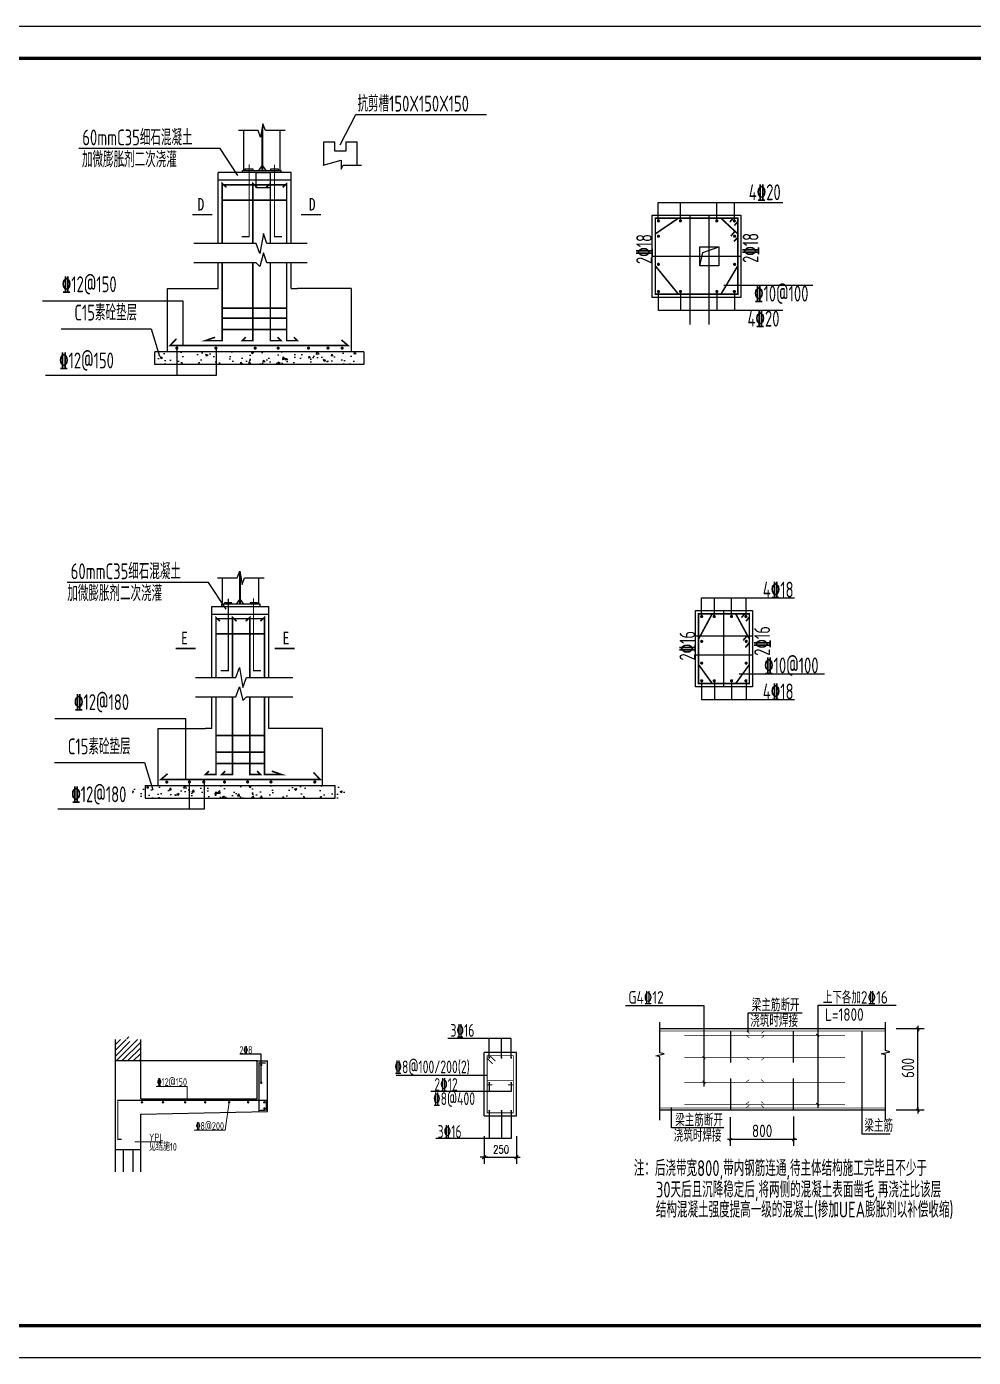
# Model space of a CAD drawing. Extents: x 32461 to 402082, y -617694 to 182569.
# Drawn here: x 236474 to 243944, y -12207 to -1707 of the extents above; entities that cross this region are included whole.
import ezdxf
from ezdxf.enums import TextEntityAlignment as Align

# ---------------------------------------------------------------- set-up
doc = ezdxf.new("R2010")
doc.units = 0
doc.header["$LTSCALE"] = 1000
doc.header["$MEASUREMENT"] = 0
for name, pattern in [('2', [5, 1.5, -1, 1.5, -1]), ('30', [0]), ('DOTE', [2.42, 2, -0.2, 0.02, -0.2]), ('H', [0.375, 0.25, -0.125])]:
    doc.linetypes.add(name, pattern=pattern)
doc.layers.get('0').update_dxf_attribs({"linetype": 'CONTINUOUS'})
for name, color, linetype in [('10107', 7, 'CONTINUOUS'), ('2', 253, 'CONTINUOUS'), ('3T_BAR', 7, 'CONTINUOUS'), ('3T_WOOD', 21, 'CONTINUOUS'), ('510', 253, 'CONTINUOUS'), ('AXIS', 3, 'CONTINUOUS'), ('BOLT', 2, 'CONTINUOUS'), ('DIM', 3, 'CONTINUOUS'), ('DIM_SYMB', 3, 'CONTINUOUS'), ('DOTE', 252, 'CONTINUOUS'), ('killer_tk3.0000', 1, 'CONTINUOUS'), ('PUB_DIM', 3, 'CONTINUOUS'), ('PUB_HATCH', 8, 'CONTINUOUS'), ('PUB_TEXT', 7, 'CONTINUOUS'), ('PUB_TITLE', 4, 'CONTINUOUS'), ('REIN', 1, 'CONTINUOUS'), ('S_BEAMDIMMASS', 2, 'CONTINUOUS'), ('STAIR', 4, 'CONTINUOUS'), ('TEXT', 7, 'CONTINUOUS'), ('基础', 2, 'CONTINUOUS'), ('柱', 2, 'CONTINUOUS')]:
    doc.layers.add(name, color=color, linetype=linetype)
doc.layers.add('柱构件', color=7, linetype='CONTINUOUS', lineweight=25, true_color=0xffff94)
doc.layers.add('砖墙', color=6, linetype='CONTINUOUS', lineweight=25)
doc.styles.add('-楷体_GB2312', font='', dxfattribs={"width": 0.8})
doc.styles.add('DIM_FONT', font='SIMPLEX.shx', dxfattribs={"width": 0.8, "bigfont": 'bigfont.shx'})
doc.styles.add('TSSD_REIN', font='atssdeng.shx', dxfattribs={"width": 0.7, "bigfont": 'atssdchn.shx'})
doc.styles.get('-楷体_GB2312').set_extended_font_data('SimSun')

# ---------------------------------------------------------------- blocks, each defined once
blk = doc.blocks.new('_DIMX')
blk.add_line((-150, 0), (150, 0))
at = {"const_width": 50}
blk.add_lwpolyline([(-70, -70), (70, 70)], dxfattribs=at)

msp = doc.modelspace()

# ---------------------------------------------------------------- hatches: boundary and pattern name
at = {"layer": 'PUB_HATCH'}
h = msp.add_hatch(dxfattribs=at)
h.set_pattern_fill('混凝土', color=256, scale=25, style=0)
h.set_pattern_definition([(130, (659210.06, 15261.6), (-179.315046, -15.688034), [18.75, -206.25]), (185, (659210.06, 15261.6), (34.68783, 188.04803), [15, -165]), (79.5486, (659195.12, 15260.3), (-144.627345, 172.359886), [15.93505, -175.28553]), (133.8158, (659210.06, 15311.6), (-266.81026, -41.37975), [28.125, -309.375]), (83.3644, (659187.83, 15308.15), (-233.66568, 243.52947), [23.90257, -262.92825]), (188.8158, (659210.06, 15311.6), (-233.66549, 243.52965), [22.5, -247.5]), (159, (659185.06, 15299.1), (-149.226763, -100.654723), [18.75, -206.25]), (214, (659185.06, 15299.1), (-60.82883, 181.28751), [15, -165]), (108.5486, (659172.63, 15290.71), (-210.05566, 80.632624), [15.93505, -175.28553]), (142.5, (659210.06, 15261.6), (-3.039964, 83.223463), [0, -163, 0, -167.5, 0, -165.625]), (172.5, (659210.06, 15261.6), (-65.767384, 98.602928), [0, -95.5, 0, -159.25, 0, -63.125]), (212.5, (659265.81, 15261.6), (-133.455609, -5.638718), [0, -62.5, 0, -195, 0, -258.75]), (222.5, (659290.81, 15261.6), (-145.796542, 25.026246), [0, -81.25, 0, -129.5, 0, -183.75])])
h.paths.add_polyline_path([(239085.4, -4372.6), (239085.4, -4272.6), (237485.4, -4272.6), (237485.4, -4372.6)])
h = msp.add_hatch(dxfattribs=at)
h.set_pattern_fill('混凝土', color=256, scale=25, style=0)
h.set_pattern_definition([(50, (-182715.24, 11838.49), (179.315046, -15.688034), [18.75, -206.25]), (355, (-182715.24, 11838.49), (-34.68783, 188.04803), [15, -165]), (100.4514, (-182700.3, 11837.18), (144.627345, 172.359886), [15.93505, -175.28553]), (46.1842, (-182715.24, 11888.5), (266.81026, -41.37975), [28.125, -309.375]), (96.6356, (-182693, 11885.04), (233.66568, 243.52947), [23.90257, -262.92825]), (351.1842, (-182715.24, 11888.5), (233.66549, 243.52965), [22.5, -247.5]), (21, (-182690.24, 11875.99), (149.226763, -100.654723), [18.75, -206.25]), (326, (-182690.24, 11875.99), (60.82883, 181.28751), [15, -165]), (71.4514, (-182677.8, 11867.6), (210.05566, 80.632624), [15.93505, -175.28553]), (37.5, (-182715.236, 11838.49), (3.039964, 83.223463), [0, -163, 0, -167.5, 0, -165.625]), (7.5, (-182715.24, 11838.49), (65.767384, 98.602928), [0, -95.5, 0, -159.25, 0, -63.125]), (327.5, (-182770.986, 11838.49), (133.455609, -5.638718), [0, -62.5, 0, -195, 0, -258.75]), (317.5, (-182795.99, 11838.49), (145.796542, 25.026246), [0, -81.25, 0, -129.5, 0, -183.75])])
h.paths.add_polyline_path([(239009.4, -7795.8), (239009.4, -7695.8), (237309.4, -7695.8), (237309.4, -7795.8)])
h = msp.add_hatch(dxfattribs=at)
h.set_pattern_fill('ANSI31', color=256, scale=20, style=0)
h.set_pattern_definition([(45, (781.63, 7605.31), (-22.4506403, 22.4506403), [])])
h.paths.add_polyline_path([(237174.4, -9867.8), (237374.4, -9867.8), (237374.4, -9699.3), (237308.1, -9699.3), (237293.2, -9741.3), (237278.4, -9657.3), (237263.1, -9699.3), (237174.4, -9699.3)])

# ---------------------------------------------------------------- linework, layer by layer
for p, q in [((238819.6, -2615.4), (238906.5, -2615.4)), ((238819.6, -2799.8), (238819.6, -2615.4)), ((238991.7, -2615.4), (239082.5, -2615.4)), ((239082.5, -2800.1), (239082.5, -2615.4)), ((241200, -9431.2), (241818.4, -9431.2)), ((241818.4, -9431.2), (241818.4, -10069.8)), ((243334.3, -9431.2), (242715.8, -9431.2)), ((242715.8, -9431.2), (242715.8, -10225.6)), ((243248.9, -9614.6), (241470.9, -9614.6)), ((243065.5, -10444.6), (243065.5, -9633.1)), ((243556.2, -9614.6), (243335.4, -9614.6)), ((243506.7, -10257), (243506.7, -9614.6)), ((240338.7, -9801.7), (240083.7, -9801.7)), ((240083.7, -10301.7), (240083.7, -9801.7)), ((240338.7, -10301.7), (240338.7, -9801.7)), ((243248.9, -10256.1), (241470.9, -10256.1)), ((243556.2, -10257), (243335.4, -10257)), ((242028.2, -10537.6), (242028.2, -10310.2)), ((242526.7, -10537.6), (242526.7, -10305.7)), ((242526.7, -10488.1), (242028.2, -10488.1)), ((243286.5, -10444.6), (243065.5, -10444.6)), ((240114.3, -10627.5), (240053.1, -10627.5)), ((240114.3, -10627.5), (240053.1, -10627.5)), ((240308.1, -10627.5), (240369.3, -10627.5)), ((240308.1, -10627.5), (240369.3, -10627.5))]:
    msp.add_line(p, q)
at = {"linetype": 'H'}
for p, q in [((242030, -10256.1), (242030, -9614.6)), ((242525, -10256.1), (242525, -9614.6))]:
    msp.add_line(p, q, dxfattribs=at)
at = {"color": 0}
msp.add_line((240083.7, -10301.7), (240338.7, -10301.7), dxfattribs=at)
msp.add_lwpolyline([(238991.7, -2615.4), (238991.7, -2689.4), (238906.5, -2689.4), (238906.5, -2615.4)])
for points, const_width in [([(241470.9, -9631.1), (243250.8, -9631.1)], 4.95), ([(242154.5, -9631.3), (242177, -9650.2)], 4.95), ([(242154.5, -9631.3), (242177, -9650.2)], 4.95), ([(242292.8, -9632.9), (242272.6, -9650.6)], 4.95), ([(242292.8, -9632.9), (242272.6, -9650.6)], 4.95), ([(241663.9, -9666.1), (242930.6, -9666.1)], 4.95), ([(242154.5, -9666.9), (242177, -9685.8)], 4.95), ([(242154.5, -9666.9), (242177, -9685.8)], 4.95), ([(242292.8, -9668.5), (242272.6, -9686.3)], 4.95), ([(242292.8, -9668.5), (242272.6, -9686.3)], 4.95), ([(241663.9, -9842.4), (242930.6, -9842.4)], 4.95), ([(242154.5, -9842.5), (242177, -9861.5)], 4.95), ([(242154.5, -9842.5), (242177, -9861.5)], 4.95), ([(242292.8, -9844.1), (242272.6, -9861.9)], 4.95), ([(242292.8, -9844.1), (242272.6, -9861.9)], 4.95), ([(241663.9, -10036.6), (242930.6, -10036.6)], 4.95), ([(242152.1, -10034.7), (242174.6, -10015.8)], 4.95), ([(242152.1, -10034.7), (242174.6, -10015.8)], 4.95), ([(242290.4, -10033.1), (242270.3, -10015.3)], 4.95), ([(242290.4, -10033.1), (242270.3, -10015.3)], 4.95), ([(241470.9, -10239.6), (243248.9, -10239.6)], 4.95), ([(241663.9, -10210), (242930.6, -10210)], 4.95), ([(242149.8, -10239.6), (242174.6, -10218.7)], 4.95), ([(242152.1, -10208.1), (242174.6, -10189.1)], 4.95), ([(242152.1, -10208.1), (242174.6, -10189.1)], 4.95), ([(242152.1, -10237.6), (242174.6, -10218.7)], 4.95), ([(242290.4, -10206.5), (242270.3, -10188.7)], 4.95), ([(242290.4, -10206.5), (242270.3, -10188.7)], 4.95), ([(242290.4, -10236), (242270.3, -10218.3)], 4.95), ([(242294.4, -10239.6), (242270.3, -10218.3)], 4.95), ([(240098, -10613.2), (240069.4, -10641.8)], 10.2), ([(240098, -10613.2), (240069.4, -10641.8)], 10.2), ([(240324.4, -10641.8), (240353, -10613.2)], 10.2), ([(240324.4, -10641.8), (240353, -10613.2)], 10.2)]:
    msp.add_lwpolyline(points, dxfattribs=dict(const_width=const_width))
at = {"color": 1}
for points, const_width in [([(240314.2, -10277.2), (240108.2, -10277.2), (240108.2, -9826.2), (240314.2, -9826.2), (240314.2, -10277.2)], 7.14), ([(240151.5, -9889.9), (240108.2, -9846.6)], 7.14), ([(240171.9, -9869.5), (240128.6, -9826.2)], 7.14), ([(238361.1, -9883.5), (238308.4, -9883.5), (238308.4, -10259.2), (238364.9, -10255.7), (238364.9, -10178.4), (237194.2, -10178.4), (237194.2, -10485.8), (237225.1, -10485.8)], 10), ([(240149, -10056.9), (240108.2, -10056.9), (240108.2, -10023.6), (240314.2, -10023.6), (240314.2, -10056.9)], 7.14), ([(240314.2, -10056.9), (240273.4, -10056.9)], 7.14)]:
    msp.add_lwpolyline(points, dxfattribs=dict(at, const_width=const_width))
at = {"color": 1, "const_width": 7.14}
for points in [[(240121, -9842.7, -1), (240128.2, -9842.7, -1), (240121, -9842.7)], [(240218.1, -9842.7, -1), (240225.2, -9842.7, -1), (240218.1, -9842.7)], [(240294.4, -9842.7, -1), (240301.6, -9842.7, -1), (240294.4, -9842.7)], [(240121, -10040.7, -1), (240128.2, -10040.7, -1), (240121, -10040.7)], [(240294.4, -10040.7, -1), (240301.6, -10040.7, -1), (240294.4, -10040.7, -1)], [(240121, -10261.1, -1), (240128.2, -10261.1, -1), (240121, -10261.1)], [(240218.1, -10261.1, -1), (240225.2, -10261.1, -1), (240218.1, -10261.1)], [(240294.4, -10261.1, -1), (240301.6, -10261.1, -1), (240294.4, -10261.1, -1)]]:
    msp.add_lwpolyline(points, format="xyb", dxfattribs=at)
at = {"color": 1, "const_width": 9.56}
for points in [[(238320.7, -9900.2, 1), (238330.3, -9900.2, 1)], [(238320.7, -10039.9, 1), (238330.3, -10039.9, 1)], [(237379.8, -10194.1, 1), (237389.4, -10194.1, 1)], [(237545.2, -10194.1, 1), (237554.9, -10194.1, 1)], [(237720.5, -10194.1, 1), (237730.1, -10194.1, 1)], [(237877.6, -10194.1, 1), (237887.3, -10194.1, 1)], [(238067.2, -10194.1, 1), (238076.9, -10194.1, 1)], [(238216.7, -10194.1, 1), (238226.3, -10194.1, 1)], [(238354.9, -10194.1, 0.9305019), (238344.6, -10194.1, 0.9305019)], [(238345.7, -10243.1, 1), (238355.3, -10243.1, 1)]]:
    msp.add_lwpolyline(points, format="xyb", close=True, dxfattribs=at)
at = {"layer": '10107'}
for points in [[(241470.9, -10334.2), (241470.9, -9835.9), (241437.9, -9827.7), (241503.9, -9811.2), (241470.9, -9802.9), (241470.9, -9561.1)], [(241470.9, -10334.2), (241470.9, -9835.9), (241437.9, -9827.7), (241503.9, -9811.2), (241470.9, -9802.9), (241470.9, -9561.1)], [(243250.8, -10335.9), (243250.8, -9819.5), (243217.8, -9811.3), (243283.8, -9794.8), (243250.8, -9786.5), (243250.8, -9561.1)], [(243250.8, -10335.9), (243250.8, -9819.5), (243217.8, -9811.3), (243283.8, -9794.8), (243250.8, -9786.5), (243250.8, -9561.1)]]:
    msp.add_lwpolyline(points, dxfattribs=at)
at = {"layer": '2'}
for points in [[(238231, -2793.4, 8.75, 8.75, 0), (238231, -3364.8, 8.75, 8.75, 0), (238231, -2793.4, 8.75, 8.75, 0), (238231, -3364.8, 10, 10, 0), (238170.3, -3364.8, 0, 0, 0)], [(238429.4, -2797.1, 8.75, 8.75, 0), (238429.4, -3364.8, 8.75, 8.75, 0), (238429.4, -2797.1, 8.75, 8.75, 0), (238429.4, -3364.8, 10, 10, 0), (238490.1, -3364.8, 0, 0, 0)], [(238065.5, -6220.3, 8.75, 8.75, 0), (238065.5, -6787.9, 8.75, 8.75, 0), (238065.5, -6220.3, 8.75, 8.75, 0), (238065.5, -6787.9, 10, 10, 0), (238004.7, -6787.9, 0, 0, 0)], [(238263.8, -6216.6, 8.75, 8.75, 0), (238263.8, -6787.9, 8.75, 8.75, 0), (238263.8, -6216.6, 8.75, 8.75, 0), (238263.8, -6787.9, 10, 10, 0), (238324.5, -6787.9, 0, 0, 0)]]:
    msp.add_lwpolyline(points, format="xyseb", dxfattribs=at)
at = {"layer": '3T_BAR'}
for p, q in [((238325.5, -9815.5), (238156.1, -9815.5)), ((238325.5, -10039.9), (238325.5, -9815.5))]:
    msp.add_line(p, q, dxfattribs=at)
at = {"layer": '3T_WOOD'}
msp.add_line((237174.4, -10567.8), (237374.4, -10567.8), dxfattribs=at)
at = {"layer": '510'}
msp.add_line((238294.4, -9867.8), (237374.4, -9867.8), dxfattribs=at)
at = {"layer": 'AXIS'}
for p, q in [((238000.8, -2669.7), (236885.5, -2669.7)), ((238141.2, -2880.8), (238000.8, -2669.7)), ((241457.4, -3093.4), (242440.4, -3093.4)), ((241457.4, -3240), (241457.4, -3093.4)), ((241634, -3240), (241634, -3093.4)), ((241920.2, -3240), (241920.2, -3093.4)), ((242059.6, -3240), (242059.6, -3093.4)), ((241975.8, -3746.1), (242677, -3746.1)), ((237708.5, -3872.6), (236598.7, -3872.6)), ((237708.5, -4223.7), (237708.5, -3872.6)), ((241457.4, -3796.7), (241457.4, -3943.3)), ((241634, -3796.7), (241634, -3943.3)), ((241920.2, -3796.7), (241920.2, -3943.3)), ((242059.6, -3796.7), (242059.6, -3943.3)), ((241457.4, -3943.3), (242440.4, -3943.3)), ((236745.7, -4091.1), (237457.1, -4091.1)), ((237457.1, -4091.1), (237522.8, -4306.9)), ((237659.4, -4228.4), (237659.4, -4459.5)), ((237968.5, -4246.7), (237968.5, -4459.5)), ((237968.5, -4459.5), (236622.7, -4459.5)), ((237909.5, -6092.8), (236794.1, -6092.8)), ((238049.9, -6303.9), (237909.5, -6092.8)), ((241798.9, -6214.8), (242531.9, -6214.8)), ((241798.9, -6361.5), (241798.9, -6214.8)), ((241900.4, -6361.5), (241900.4, -6214.8)), ((242036.6, -6361.5), (242036.6, -6214.8)), ((242151.1, -6361.5), (242151.1, -6214.8)), ((242095.6, -6813.6), (242768.5, -6813.6)), ((241798.9, -6868.1), (241798.9, -7014.8)), ((241900.4, -6868.1), (241900.4, -7014.8)), ((242036.6, -6868.1), (242036.6, -7014.8)), ((242151.1, -6868.1), (242151.1, -7014.8)), ((241798.9, -7014.8), (242531.9, -7014.8)), ((237731.5, -7169.1), (236697.1, -7169.1)), ((237731.5, -7646.8), (237731.5, -7169.1)), ((236694.2, -7514.2), (237405.6, -7514.2)), ((237405.6, -7514.2), (237471.3, -7730)), ((237757.9, -7651.5), (237757.9, -7882.6)), ((237874, -7651.5), (237874, -7882.6)), ((237874, -7882.6), (236721.1, -7882.6)), ((240083.7, -10461.3), (240083.7, -10678.5)), ((240083.7, -10461.3), (240083.7, -10678.5)), ((240338.7, -10461.3), (240338.7, -10678.5)), ((240338.7, -10461.3), (240338.7, -10678.5)), ((240083.9, -10627.5), (240338.5, -10627.5)), ((240083.9, -10627.5), (240084.1, -10627.5)), ((240338.5, -10627.5), (240338.3, -10627.5))]:
    msp.add_line(p, q, dxfattribs=at)
msp.add_lwpolyline([(238948.7, -2639.5), (239070.7, -2400.2), (240102.6, -2400.2)], dxfattribs=at)
at = {"layer": 'AXIS', "const_width": 12.5}
for points in [[(237938.6, -3190.7), (237781.9, -3190.7)], [(238639.9, -3190.7), (238796.6, -3190.7)], [(237807.7, -6613.8), (237650.9, -6613.8)], [(238431.2, -6613.8), (238587.9, -6613.8)]]:
    msp.add_lwpolyline(points, dxfattribs=at)
at = {"layer": 'BOLT'}
for p, q in [((237235.8, -10567.8), (237235.8, -10743.4)), ((237312.9, -10567.8), (237312.9, -10743.4))]:
    msp.add_line(p, q, dxfattribs=at)
at = {"layer": 'DIM'}
for p, q in [((240298, -9689.5), (239796.7, -9689.5)), ((240122.9, -9837.8), (240122.9, -9689.5)), ((240221.5, -9837.8), (240221.5, -9689.5)), ((240298, -9837.8), (240298, -9689.5)), ((240108.2, -9982.9), (239389.5, -9982.9)), ((240122.9, -10037.6), (240122.9, -10109.7)), ((240298, -10037.1), (240298, -10109.7)), ((240298, -10109.7), (239663.5, -10109.7)), ((240122.9, -10265.6), (240122.9, -10480.9)), ((240221.5, -10265.6), (240221.5, -10480.9)), ((240298, -10265.6), (240298, -10480.9)), ((240298, -10480.9), (239702.4, -10480.9))]:
    msp.add_line(p, q, dxfattribs=at)
at = {"layer": 'DIM_SYMB'}
for points in [[(238687.6, -3418.5), (238370.8, -3418.5), (238342.2, -3339.8), (238314.4, -3497.3), (238286.4, -3418.5), (237794.6, -3418.5)], [(238687.6, -3570.9), (238370.8, -3570.9), (238342.2, -3492.1), (238314.4, -3599.6), (238286.4, -3570.9), (237794.6, -3570.9)], [(237807.2, -6841.7), (238124, -6841.7), (238152.7, -6762.9), (238180.4, -6920.4), (238208.4, -6841.7), (238575.2, -6841.7)], [(237807.2, -6994), (238124, -6994), (238152.7, -6915.2), (238180.4, -7022.7), (238208.4, -6994), (238575.2, -6994)]]:
    msp.add_lwpolyline(points, dxfattribs=at)
at = {"layer": 'DOTE', "color": 251, "linetype": 'DOTE'}
for p, q in [((241709.9, -4058.4), (241709.9, -3193.3)), ((241859.9, -4058.4), (241859.9, -3193.3)), ((241409.9, -3518.3), (242109.9, -3518.3)), ((241976.3, -6914.8), (241976.3, -6314.8)), ((241751.3, -6514.8), (242201.3, -6514.8)), ((241751.3, -6664.8), (242201.3, -6664.8))]:
    msp.add_line(p, q, dxfattribs=at)
at = {"layer": 'killer_tk3.0000', "color": 3, "linetype": '30', "ltscale": 0.02}
for p, q in [((237246.4, -2799.8), (237219.9, -2799.8)), ((238815.2, -2799.8), (238957.3, -2760.4)), ((238957.3, -2760.4), (238957.3, -2832.4)), ((238957.3, -2832.4), (238971.3, -2800.1)), ((238971.3, -2800.1), (239116.7, -2800.1))]:
    msp.add_line(p, q, dxfattribs=at)
at = {"layer": 'PUB_DIM'}
for p, q in [((238560.4, -2858.3), (237997.7, -2858.3)), ((237934.4, -6281.4), (238372.2, -6281.4))]:
    msp.add_line(p, q, dxfattribs=at)
for points in [[(238515.2, -2527.1), (238358.4, -2527.1), (238339.3, -2474.6), (238320.7, -2579.6), (238302.1, -2527.1), (238145.2, -2527.1)], [(237979.6, -6056.2), (238136.5, -6056.2), (238155.6, -6003.7), (238174.1, -6108.7), (238192.7, -6056.2), (238349.6, -6056.2)]]:
    msp.add_lwpolyline(points, dxfattribs=at)
msp.add_lwpolyline([(238396.6, -2978.3), (238286.6, -2978.3), (238286.6, -2858.3), (238396.6, -2858.3)], close=True, dxfattribs=at)
at = {"layer": 'PUB_TEXT'}
msp.add_lwpolyline([(241784.9, -3443.3), (241934.9, -3443.3), (241934.9, -3593.3), (241784.9, -3593.3)], close=True, dxfattribs=at)
msp.add_lwpolyline([(241784.9, -3593.3), (241809.8, -3488.4), (241934.9, -3443.3)], dxfattribs=at)
at = {"layer": 'PUB_TITLE'}
msp.add_lwpolyline([(231499.9, -12206.8), (250074.9, -12206.8), (250074.9, -1706.8), (231499.9, -1706.8)], close=True, dxfattribs=at)
at = {"layer": 'PUB_TITLE', "const_width": 25}
msp.add_lwpolyline([(232124.9, -11956.8), (249824.9, -11956.8), (249824.9, -1956.8), (232124.9, -1956.8)], close=True, dxfattribs=at)
at = {"layer": 'REIN', "const_width": 12.5}
for points in [[(238018.1, -3418.5), (238018.1, -2945.2), (238051.3, -2975.1)], [(238259.3, -3418.5), (238259.3, -2945.2), (238292.6, -2975.1)], [(238396.9, -3418.5), (238396.9, -2945.2), (238363.7, -2975.1)], [(238526.3, -3418.5), (238526.3, -2946.5), (238494.6, -2975.1)], [(238526.3, -2955), (238018.1, -2955)], [(238526.3, -3075.6), (238018.1, -3075.6)], [(241617.3, -3218.3), (241434.9, -3341.7)], [(241952.5, -3218.3), (242084.9, -3341.7)], [(242049.9, -3216.5), (242022.8, -3249.1)], [(242085.3, -3244.3), (242058.2, -3277)], [(242063.2, -3321.3), (242030.8, -3360.2)], [(242086, -3370.5), (242054.7, -3402)], [(237961.2, -4157.9), (237884.7, -4184.5), (238018.1, -4184.5), (238018.1, -3570.9)], [(238202.5, -4157.9), (238176, -4184.5), (238259.3, -4184.5), (238259.3, -3570.9)], [(238453.8, -4157.9), (238480.3, -4184.5), (238396.9, -4184.5), (238396.9, -3570.9)], [(238583.1, -4157.9), (238609.6, -4184.5), (238526.3, -4184.5), (238526.3, -3570.9)], [(241617.3, -3818.3), (241434.9, -3595)], [(241952.5, -3818.3), (242084.9, -3595)], [(238526.3, -3927.5), (238018.1, -3927.5)], [(238526.3, -4007.5), (238018.1, -4007.5)], [(238526.3, -4097.3), (238018.1, -4097.3)], [(237657.4, -4168.4), (237605.3, -4223.7), (239010.4, -4223.7), (238958.8, -4179)], [(237968.5, -6841.7), (237968.5, -6369.6), (238000.2, -6398.2)], [(237968.5, -6378.1), (238351.8, -6378.1)], [(238097.9, -6841.7), (238097.9, -6368.3), (238131.1, -6398.2)], [(238235.5, -6841.7), (238235.5, -6368.3), (238202.3, -6398.2)], [(238351.8, -6841.7), (238351.8, -6368.3), (238318.6, -6398.2)], [(241883.7, -6339.8), (241776.3, -6538.2)], [(242068.9, -6339.8), (242176.3, -6538.2)], [(242141.4, -6337.9), (242114.3, -6370.6)], [(242176.8, -6365.8), (242149.7, -6398.4)], [(237968.5, -6498.7), (238351.8, -6498.7)], [(242160.3, -6511), (242127.9, -6549.9)], [(242177.5, -6566.9), (242145.1, -6605.8)], [(241883.7, -6889.8), (241776.3, -6741.4)], [(242068.9, -6889.8), (242176.3, -6741.4)], [(237911.7, -7581.1), (237885.2, -7607.6), (237968.5, -7607.6), (237968.5, -6994)], [(238041.1, -7581.1), (238014.5, -7607.6), (238097.9, -7607.6), (238097.9, -6994)], [(238292.3, -7581.1), (238318.8, -7607.6), (238235.5, -7607.6), (238235.5, -6994)], [(238408.6, -7581.1), (238485.1, -7607.6), (238351.8, -7607.6), (238351.8, -6994)], [(237968.5, -7300.6), (238351.8, -7300.6)], [(237968.5, -7430.6), (238351.8, -7430.6)], [(237968.5, -7520.4), (238351.8, -7520.4)], [(238737.4, -7591.5), (238789.5, -7646.8), (237534.4, -7646.8), (237586.1, -7602.1)]]:
    msp.add_lwpolyline(points, dxfattribs=at)
for points in [[(241434.9, -3218.3), (242084.9, -3218.3), (242084.9, -3818.3), (241434.9, -3818.3)], [(241776.3, -6339.8), (242176.3, -6339.8), (242176.3, -6889.8), (241776.3, -6889.8)]]:
    msp.add_lwpolyline(points, close=True, dxfattribs=at)
for points in [[(241465.4, -3240, 1), (241452.9, -3240, 1)], [(241639.5, -3240, 1), (241627, -3240, 1)], [(241926, -3240, 1), (241913.5, -3240, 1)], [(242064.3, -3240, 1), (242051.8, -3240, 1)], [(241465.4, -3360.8, 1), (241452.9, -3360.8, 1)], [(242054.3, -3360.8, -1), (242066.8, -3360.8, -1)], [(241465.4, -3582.6, 1), (241452.9, -3582.6, 1)], [(242054.3, -3582.6, -1), (242066.8, -3582.6, -1)], [(241465.4, -3796.6, -1), (241452.9, -3796.6, -1)], [(241639.5, -3796.6, -1), (241627, -3796.6, -1)], [(241926, -3796.6, -1), (241913.5, -3796.6, -1)], [(242064.3, -3796.6, -1), (242051.8, -3796.6, -1)], [(237665.7, -4243.5, -1), (237653.2, -4243.5, -1)], [(237974.2, -4243.5, -1), (237961.7, -4243.5, -1)], [(238283.4, -4243.5, -1), (238270.9, -4243.5, -1)], [(238465.2, -4243.5, -1), (238452.7, -4243.5, -1)], [(238704.6, -4243.5, -1), (238692.1, -4243.5, -1)], [(238858.2, -4243.5, -1), (238845.7, -4243.5, -1)], [(238970.7, -4244.2, -1), (238958.2, -4244.2, -1)], [(241806.9, -6361.5, 1), (241794.4, -6361.5, 1)], [(241906, -6361.5, 1), (241893.5, -6361.5, 1)], [(242042.5, -6361.5, 1), (242030, -6361.5, 1)], [(242155.8, -6361.5, 1), (242143.3, -6361.5, 1)], [(241806.9, -6557.2, 1), (241794.4, -6557.2, 1)], [(242145.8, -6557.2, -1), (242158.3, -6557.2, -1)], [(241806.9, -6729, 1), (241794.4, -6729, 1)], [(242145.8, -6729, -1), (242158.3, -6729, -1)], [(241806.9, -6868.1, -1), (241794.4, -6868.1, -1)], [(241906, -6868.1, -1), (241893.5, -6868.1, -1)], [(242042.5, -6868.1, -1), (242030, -6868.1, -1)], [(242155.8, -6868.1, -1), (242143.3, -6868.1, -1)], [(237574.1, -7667.4, 1), (237586.6, -7667.4, 1)], [(237752.4, -7666.7, 1), (237764.9, -7666.7, 1)], [(237865.5, -7666.7, 1), (237878, -7666.7, 1)], [(238029.6, -7666.7, 1), (238042.1, -7666.7, 1)], [(238211.5, -7666.7, 1), (238224, -7666.7, 1)], [(238395.7, -7666.7, 1), (238408.2, -7666.7, 1)], [(238741.8, -7666.7, 1), (238754.3, -7666.7, 1)]]:
    msp.add_lwpolyline(points, format="xyb", close=True, dxfattribs=at)
at = {"layer": 'STAIR'}
for p, q in [((242593.8, -9490.3), (242164.9, -9490.3)), ((242164.9, -9490.3), (242164.9, -9642)), ((241562.9, -10395.2), (241562.9, -10236.3)), ((241975, -10395.2), (241562.9, -10395.2))]:
    msp.add_line(p, q, dxfattribs=at)
at = {"layer": 'TEXT', "lineweight": 9}
for points in [[(237496, -10068.3), (237742.2, -10068.3), (237742.2, -10178.4)], [(237795.8, -10414.4), (238041.9, -10414.4), (238072, -10194.1)], [(237328.4, -10505.7), (237531.3, -10505.7), (237531.3, -10505.7)]]:
    msp.add_lwpolyline(points, dxfattribs=at)
at = {"layer": '基础'}
for p, q in [((238470.9, -2858.3), (237985.4, -2858.3)), ((237985.4, -3418.5), (237985.4, -2858.3)), ((238560.4, -2918.3), (237985.4, -2918.3)), ((238560.4, -3418.5), (238560.4, -2858.3)), ((237985.4, -3772.6), (237985.4, -3570.9)), ((238560.4, -3772.6), (238560.4, -3570.9)), ((237585.4, -4272.6), (237585.4, -3772.6)), ((237585.4, -3772.6), (237885.4, -3772.6)), ((237885.4, -3772.6), (237985.4, -3772.6)), ((238560.4, -3772.6), (238610.4, -3772.6)), ((239035.4, -3772.6), (238610.4, -3772.6)), ((239035.4, -3772.6), (239035.4, -4272.6)), ((237485.4, -4372.6), (237485.4, -4272.6)), ((239135.4, -4272.6), (237485.4, -4272.6)), ((239135.4, -4272.6), (239135.4, -4372.6)), ((239135.4, -4372.6), (237485.4, -4372.6)), ((237934.4, -6841.7), (237934.4, -6281.4)), ((238023.9, -6281.4), (238384.4, -6281.4)), ((238384.4, -6841.7), (238384.4, -6281.4)), ((237934.4, -6341.4), (238384.4, -6341.4)), ((237934.4, -7245.8), (237934.4, -6994)), ((238384.4, -7245.8), (238384.4, -6994)), ((237509.4, -7245.8), (237509.4, -7695.8)), ((237509.4, -7245.8), (237884.4, -7245.8)), ((237934.4, -7245.8), (237884.4, -7245.8)), ((238484.4, -7245.8), (238384.4, -7245.8)), ((238809.4, -7245.8), (238484.4, -7245.8)), ((238809.4, -7695.8), (238809.4, -7245.8)), ((237409.4, -7695.8), (237409.4, -7795.8)), ((237409.4, -7695.8), (238909.4, -7695.8)), ((238909.4, -7795.8), (238909.4, -7695.8)), ((237409.4, -7795.8), (238909.4, -7795.8))]:
    msp.add_line(p, q, dxfattribs=at)
at = {"layer": '柱'}
for points in [[(241409.9, -3193.3), (242109.9, -3193.3), (242109.9, -3843.3), (241409.9, -3843.3)], [(241751.3, -6314.8), (242201.3, -6314.8), (242201.3, -6914.8), (241751.3, -6914.8)]]:
    msp.add_lwpolyline(points, close=True, dxfattribs=at)
at = {"layer": '柱构件', "color": 2, "linetype": '2'}
for p, q in [((238332.1, -2841.7), (238332.1, -2515)), ((238338.8, -2841.7), (238338.8, -2477.1)), ((238156, -6264.8), (238156, -6006.2)), ((238162.7, -6264.8), (238162.7, -6044))]:
    msp.add_line(p, q, dxfattribs=at)
at = {"layer": '柱构件'}
for p, q in [((238188.7, -2841.7), (238188.7, -2527.1)), ((238475.1, -2841.7), (238475.1, -2527.1)), ((238264, -2841.7), (238455.7, -2841.7)), ((238019.7, -6264.8), (238019.7, -6056.2)), ((238306.2, -6264.8), (238306.2, -6056.2)), ((238230.8, -6264.8), (238039.1, -6264.8))]:
    msp.add_line(p, q, dxfattribs=at)
at = {"layer": '柱构件', "color": 3}
for p, q in [((238199.5, -2841.7), (238199.5, -2830)), ((238199.5, -2830), (238257.8, -2830)), ((238257.8, -2830), (238257.8, -2841.7)), ((238400.8, -2830), (238459.1, -2830)), ((238400.8, -2841.7), (238400.8, -2830)), ((238459.1, -2830), (238459.1, -2841.7)), ((238177, -2841.7), (238481.6, -2841.7)), ((238177, -2858.3), (238177, -2841.7)), ((238481.6, -2858.3), (238481.6, -2841.7)), ((238317.8, -6264.8), (238013.2, -6264.8)), ((238013.2, -6281.4), (238013.2, -6264.8)), ((238094, -6253.1), (238035.7, -6253.1)), ((238035.7, -6253.1), (238035.7, -6264.8)), ((238094, -6264.8), (238094, -6253.1)), ((238237, -6253.1), (238237, -6264.8)), ((238295.3, -6253.1), (238237, -6253.1)), ((238295.3, -6264.8), (238295.3, -6253.1)), ((238317.8, -6281.4), (238317.8, -6264.8))]:
    msp.add_line(p, q, dxfattribs=at)
at = {"layer": '柱构件', "color": 3, "linetype": '2'}
for p, q in [((238307.1, -2841.7), (238332.1, -2804.2)), ((238340.5, -2804.2), (238330.5, -2804.2)), ((238363.8, -2841.7), (238338.8, -2804.2)), ((238131, -6264.8), (238156, -6227.3)), ((238154.3, -6227.3), (238164.3, -6227.3)), ((238187.7, -6264.8), (238162.7, -6227.3))]:
    msp.add_line(p, q, dxfattribs=at)
at = {"layer": '砖墙'}
msp.add_line((237374.4, -9867.8), (237174.4, -9867.8), dxfattribs=at)
for points in [[(237174.4, -10743.4), (237174.4, -9699.3)], [(237374.4, -10167.8), (237374.4, -9699.3)], [(237374.4, -10167.8), (238294.4, -10167.8), (238294.4, -9867.8), (238374.4, -9867.8)], [(238374.4, -10267.8), (238374.4, -9867.8)], [(237374.4, -10743.4), (237374.4, -10287.8), (238374.4, -10267.8)]]:
    msp.add_lwpolyline(points, dxfattribs=at)

# ---------------------------------------------------------------- block references
at = {"layer": 'PUB_DIM', "xscale": 0.165, "yscale": 0.165, "zscale": 0.165}
for p, rotation in [((242715.8, -9666), 270), ((242715.8, -9666), 270), ((243506.6, -9614.6), 270), ((243506.6, -9614.6), 270), ((241818.4, -9842.3), 270), ((241818.4, -9842.3), 270), ((241818.4, -10036.6), 270), ((241818.4, -10036.6), 270), ((242715.8, -10210), 270), ((243506.6, -10257), 270), ((243506.6, -10257), 270), ((242028.2, -10488.1), 180), ((242028.2, -10488.1), 180), ((242526.7, -10488.1), 180), ((242526.7, -10488.1), 180)]:
    msp.add_blockref('_DIMX', p, dxfattribs=dict(at, rotation=rotation))

# ---------------------------------------------------------------- texts
at = {"layer": 'AXIS', "color": 7, "style": 'DIM_FONT', "width": 0.8}
msp.add_text('250', height=61.2, dxfattribs=at).set_placement((240155.1, -10596.9))
at = {"layer": 'PUB_TEXT', "width": 0.8}
for s, height, style, p in [('D', 100, '-楷体_GB2312', (237822.4, -3158.2)), ('D', 100, '-楷体_GB2312', (238700.5, -3158.2)), ('E', 100, '-楷体_GB2312', (237692.4, -6581.4)), ('E', 100, '-楷体_GB2312', (238492.8, -6581.4)), ('G4%%13212', 99, 'TSSD_REIN', (241222.3, -9415.9)), ('上下各加2%%13216', 99, 'TSSD_REIN', (242756.3, -9415.9)), ('梁主筋断开', 99, 'TSSD_REIN', (242195.7, -9475.9)), ('浇筑时焊接', 99, 'TSSD_REIN', (242184.2, -9599.8)), ('L=1800', 99, 'TSSD_REIN', (242774.5, -9551.5)), ('梁主筋断开', 99, 'TSSD_REIN', (241592, -10383.9)), ('梁主筋', 99, 'TSSD_REIN', (243084.5, -10426.9)), ('浇筑时焊接', 99, 'TSSD_REIN', (241580.3, -10505.8))]:
    msp.add_text(s, height=height, dxfattribs=dict(at, style=style)).set_placement(p)
at = {"layer": 'PUB_TEXT', "style": 'TSSD_REIN', "width": 0.8}
msp.add_text('600', height=99, rotation=90, dxfattribs=at).set_placement((243477.5, -10002.8))
msp.add_text('800', height=99, dxfattribs=at).set_placement((242277.4, -10419.8), align=Align.MIDDLE_CENTER)
at = {"layer": 'S_BEAMDIMMASS', "style": 'TSSD_REIN', "width": 0.7}
for s, height, p in [('抗剪槽150X150X150', 125, (239085, -2377.1)), ('60mmC35细石混凝土', 125, (236913.7, -2643.7)), ('加微膨胀剂二次浇灌', 125, (236910.8, -2817.2)), ('60mmC35细石混凝土', 125, (236822.4, -6066.8)), ('加微膨胀剂二次浇灌', 125, (236795.3, -6240.3)), ('3%%13216', 100, (239818.4, -9676.6)), ('%%1328@100/200(2)', 100, (239376.1, -9964.8)), ('2%%13212', 100, (239691.1, -10103.1)), ('%%1328@400', 100, (239681.1, -10215.6)), ('3%%13216', 100, (239717.2, -10474.8))]:
    msp.add_text(s, height=height, dxfattribs=at).set_placement(p)
for s, p in [('4%%13220', (242298.1, -3013.6)), ('%%13210@100', (242428.1, -3812.8)), ('4%%13220', (242288.2, -4011)), ('4%%13218', (242404.2, -6148.7)), ('%%13210@100', (242507.9, -6746.4)), ('4%%13218', (242404.2, -6952.2))]:
    msp.add_text(s, height=125, dxfattribs=at).set_placement(p, align=Align.MIDDLE)
for s, p in [('2%%13218', (241346.4, -3461.7)), ('2%%13218', (242185.9, -3453)), ('2%%13216', (241687.8, -6592)), ('2%%13216', (242277.4, -6554.4))]:
    msp.add_text(s, height=125, rotation=90, dxfattribs=at).set_placement(p, align=Align.MIDDLE)
for s, p in [('%%13212@150', (237184.3, -3839.7)), ('C15素砼垫层', (237345.9, -4063.2)), ('%%13212@150', (237162.8, -4440.9)), ('%%13212@180', (237282.7, -7136.3)), ('C15素砼垫层', (237294.4, -7486.3)), ('%%13212@180', (237261.3, -7864))]:
    msp.add_text(s, height=125, dxfattribs=at).set_placement(p, align=Align.BOTTOM_RIGHT)
at = {"layer": 'TEXT', "lineweight": 9, "style": 'TSSD_REIN', "width": 0.7}
for s, p in [('2%%1328', (238153.7, -9811.5)), ('%%13212@150', (237503.9, -10064.3)), ('%%1328@200', (237809.6, -10410.9)), ('YPL', (237440.6, -10500.9)), ('见结施10', (237440.6, -10575.9))]:
    msp.add_text(s, height=60, dxfattribs=at).set_placement(p)
at = {"layer": 'TEXT', "color": 2, "style": 'TSSD_REIN', "width": 0.7}
for s, p in [('注：后浇带宽800,带内钢筋连通,待主体结构施工完毕且不少于', (241265.5, -10776.3)), ('30天后且沉降稳定后,将两侧的混凝土表面凿毛,再浇注比该层', (241439.3, -10945.4)), ('结构混凝土强度提高一级的混凝土(掺加UEA膨胀剂以补偿收缩)', (241439.3, -11103.5))]:
    msp.add_text(s, height=125, dxfattribs=at).set_placement(p)

doc.saveas('drawing.dxf')
